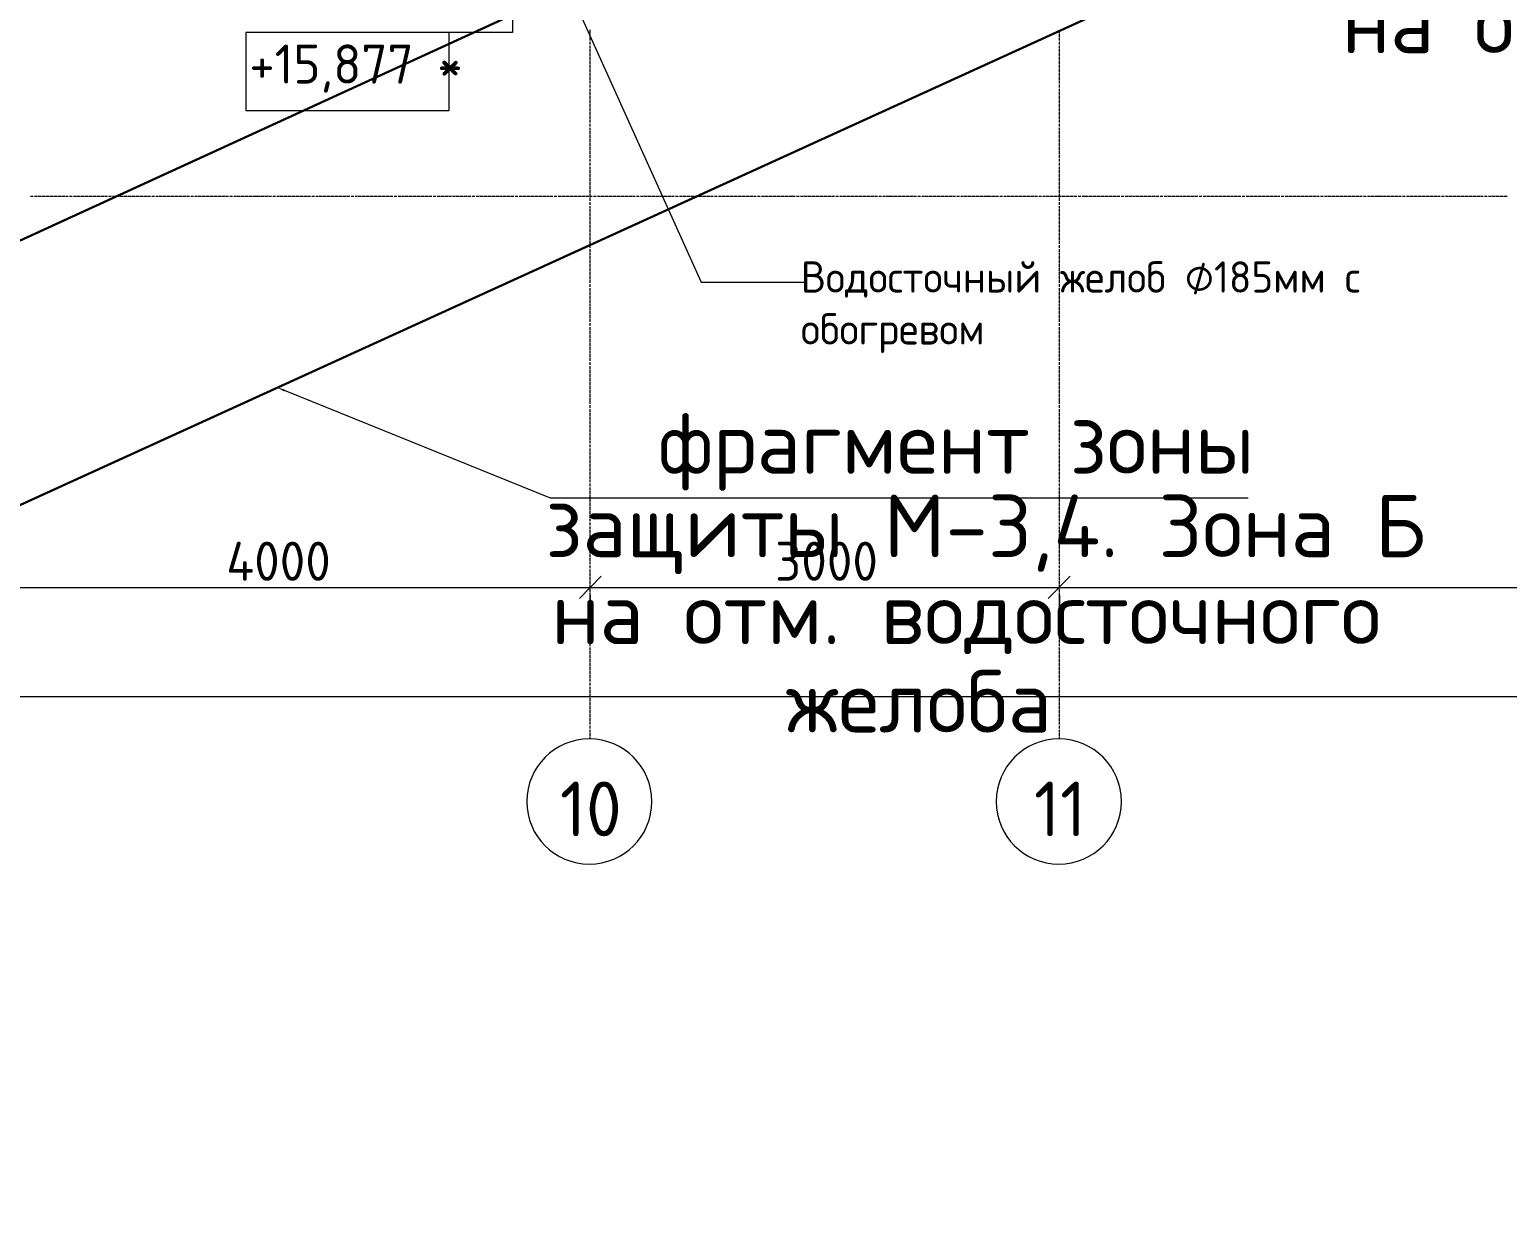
# Model space of a CAD drawing. Header units: millimetres. Extents: x -42533 to 645315, y 3457 to 82611.
# Drawn here: x 585950 to 595404, y 3457 to 10985 of the extents above; entities that cross this region are included whole.
import ezdxf

# ---------------------------------------------------------------- set-up
doc = ezdxf.new("R2010")
doc.units = ezdxf.units.MM
for name, color, linetype, true_color in [('PDF _!ЭОМ.Молниезащита', 7, 'Continuous', 0x954a95), ('PDF _Аннотация', 7, 'Continuous', 0xbababa), ('PDF _Оси', 7, 'Continuous', 0xbababa), ('PDF _Отметки', 7, 'Continuous', 0xbababa), ('PDF _Размеры', 7, 'Continuous', 0xbababa)]:
    doc.layers.add(name, color=color, linetype=linetype, true_color=true_color)
doc.layers.add('PDF _0', color=7, linetype='Continuous')
doc.layers.add('PDF _Текст', color=7, linetype='Continuous')
doc.styles.add('PDF GOST Common', font='GOST_Common.ttf')
doc.styles.add('PDF ISOCPEUR', font='isocpeur.ttf')

msp = doc.modelspace()

# ---------------------------------------------------------------- linework, layer by layer
at = {"layer": 'PDF _!ЭОМ.Молниезащита', "color": 1, "lineweight": 30}
msp.add_lwpolyline([(595363.3, 13981.6), (575663.1, 4947.2)], dxfattribs=at)
at = {"layer": 'PDF _!ЭОМ.Молниезащита', "color": 3, "lineweight": 30}
msp.add_lwpolyline([(595363.3, 12266.2), (576050.2, 3456.7)], dxfattribs=at)
at = {"layer": 'PDF _!ЭОМ.Молниезащита', "lineweight": 5}
msp.add_lwpolyline([(587578.8, 8678.9), (589281.4, 7988.5), (593745.4, 7988.5)], dxfattribs=at)
at = {"layer": 'PDF _!ЭОМ.Молниезащита', "lineweight": 30}
msp.add_arc((599431.9, -25184.2), 43378.4, 98.91182, 124.50339, dxfattribs=at)
at = {"layer": 'PDF _!ЭОМ.Молниезащита', "transparency": 33554559}
msp.add_solid([(587578.8, 8670.4), (587532.2, 8695.8), (587583, 8683.1)], dxfattribs=at)
at = {"layer": 'PDF _0', "color": 8, "lineweight": 20}
for points in [[(589467.7, 7344.8), (589607.5, 7488.8)], [(592466.4, 7344.8), (592606.1, 7488.8)]]:
    msp.add_lwpolyline(points, close=True, dxfattribs=at)
at = {"layer": 'PDF _Аннотация', "color": 8, "lineweight": 9}
msp.add_lwpolyline([(589433.9, 11169.3), (590247, 9369.3), (590903.5, 9369.3)], dxfattribs=at)
at = {"layer": 'PDF _Аннотация', "color": 8, "lineweight": 20}
msp.add_lwpolyline([(587333.1, 10966), (587333.1, 10466.2), (588633.4, 10466.2), (588633.4, 10966)], close=True, dxfattribs=at)
at = {"layer": 'PDF _Оси', "color": 8, "lineweight": 9}
for points in [[(589535.5, 10961.7), (589535.5, 10982.9)], [(592538.4, 10961.7), (592538.4, 10982.9)], [(589535.5, 10936.3), (589535.5, 10957.5)], [(589535.5, 10915.2), (589535.5, 10932.1)], [(589535.5, 10910.9), (589535.5, 10910.9)], [(589535.5, 10889.7), (589535.5, 10906.7)], [(589535.5, 10885.5), (589535.5, 10885.5)], [(589535.5, 10864.3), (589535.5, 10881.3)], [(592538.4, 10936.3), (592538.4, 10957.5)], [(592538.4, 10915.2), (592538.4, 10932.1)], [(592538.4, 10910.9), (592538.4, 10910.9)], [(592538.4, 10889.7), (592538.4, 10906.7)], [(592538.4, 10885.5), (592538.4, 10885.5)], [(592538.4, 10864.3), (592538.4, 10881.3)], [(589535.5, 10838.9), (589535.5, 10860.1)], [(589535.5, 10813.5), (589535.5, 10834.7)], [(589535.5, 10788.1), (589535.5, 10809.3)], [(589535.5, 10762.7), (589535.5, 10783.9)], [(592538.4, 10838.9), (592538.4, 10860.1)], [(592538.4, 10813.5), (592538.4, 10834.7)], [(592538.4, 10788.1), (592538.4, 10809.3)], [(592538.4, 10762.7), (592538.4, 10783.9)], [(589535.5, 10737.3), (589535.5, 10758.5)], [(589535.5, 10711.9), (589535.5, 10733)], [(589535.5, 10686.5), (589535.5, 10707.6)], [(592538.4, 10737.3), (592538.4, 10758.5)], [(592538.4, 10711.9), (592538.4, 10733)], [(592538.4, 10686.5), (592538.4, 10707.6)], [(589535.5, 10661), (589535.5, 10682.2)], [(589535.5, 10639.9), (589535.5, 10656.8)], [(589535.5, 10635.6), (589535.5, 10635.6)], [(589535.5, 10614.5), (589535.5, 10631.4)], [(589535.5, 10610.2), (589535.5, 10610.2)], [(589535.5, 10589), (589535.5, 10606)], [(592538.4, 10661), (592538.4, 10682.2)], [(592538.4, 10639.9), (592538.4, 10656.8)], [(592538.4, 10635.6), (592538.4, 10635.6)], [(592538.4, 10614.5), (592538.4, 10631.4)], [(592538.4, 10610.2), (592538.4, 10610.2)], [(592538.4, 10589), (592538.4, 10606)], [(589535.5, 10563.6), (589535.5, 10584.8)], [(589535.5, 10538.2), (589535.5, 10559.4)], [(589535.5, 10512.8), (589535.5, 10534)], [(589535.5, 10487.4), (589535.5, 10508.6)], [(592538.4, 10563.6), (592538.4, 10584.8)], [(592538.4, 10538.2), (592538.4, 10559.4)], [(592538.4, 10512.8), (592538.4, 10534)], [(592538.4, 10487.4), (592538.4, 10508.6)], [(589535.5, 10462), (589535.5, 10483.2)], [(589535.5, 10436.6), (589535.5, 10457.7)], [(589535.5, 10411.2), (589535.5, 10432.3)], [(589535.5, 10390), (589535.5, 10406.9)], [(592538.4, 10462), (592538.4, 10483.2)], [(592538.4, 10436.6), (592538.4, 10457.7)], [(592538.4, 10411.2), (592538.4, 10432.3)], [(592538.4, 10390), (592538.4, 10406.9)], [(589535.5, 10385.7), (589535.5, 10385.7)], [(589535.5, 10364.6), (589535.5, 10381.5)], [(589535.5, 10360.3), (589535.5, 10360.3)], [(589535.5, 10339.2), (589535.5, 10356.1)], [(589535.5, 10313.7), (589535.5, 10334.9)], [(589535.5, 10288.3), (589535.5, 10309.5)], [(592538.4, 10385.7), (592538.4, 10385.7)], [(592538.4, 10364.6), (592538.4, 10381.5)], [(592538.4, 10360.3), (592538.4, 10360.3)], [(592538.4, 10339.2), (592538.4, 10356.1)], [(592538.4, 10313.7), (592538.4, 10334.9)], [(592538.4, 10288.3), (592538.4, 10309.5)], [(589535.5, 10262.9), (589535.5, 10284.1)], [(589535.5, 10237.5), (589535.5, 10258.7)], [(589535.5, 10212.1), (589535.5, 10233.3)], [(592538.4, 10262.9), (592538.4, 10284.1)], [(592538.4, 10237.5), (592538.4, 10258.7)], [(592538.4, 10212.1), (592538.4, 10233.3)], [(589535.5, 10186.7), (589535.5, 10207.9)], [(589535.5, 10161.3), (589535.5, 10182.4)], [(589535.5, 10140.1), (589535.5, 10157)], [(589535.5, 10135.9), (589535.5, 10135.9)], [(589535.5, 10114.7), (589535.5, 10131.6)], [(592538.4, 10186.7), (592538.4, 10207.9)], [(592538.4, 10161.3), (592538.4, 10182.4)], [(592538.4, 10140.1), (592538.4, 10157)], [(592538.4, 10135.9), (592538.4, 10135.9)], [(592538.4, 10114.7), (592538.4, 10131.6)], [(589535.5, 10110.4), (589535.5, 10110.4)], [(589535.5, 10089.3), (589535.5, 10106.2)], [(589535.5, 10063.9), (589535.5, 10085)], [(589535.5, 10038.4), (589535.5, 10059.6)], [(589535.5, 10013), (589535.5, 10034.2)], [(592538.4, 10110.4), (592538.4, 10110.4)], [(592538.4, 10089.3), (592538.4, 10106.2)], [(592538.4, 10063.9), (592538.4, 10085)], [(592538.4, 10038.4), (592538.4, 10059.6)], [(592538.4, 10013), (592538.4, 10034.2)], [(589535.5, 9987.6), (589535.5, 10008.8)], [(589535.5, 9962.2), (589535.5, 9983.4)], [(589535.5, 9936.8), (589535.5, 9958)], [(589535.5, 9911.4), (589535.5, 9932.6)], [(592538.4, 9987.6), (592538.4, 10008.8)], [(592538.4, 9962.2), (592538.4, 9983.4)], [(592538.4, 9936.8), (592538.4, 9958)], [(592538.4, 9911.4), (592538.4, 9932.6)], [(585952.4, 9919.9), (585952.4, 9919.9)], [(585956.6, 9919.9), (585973.6, 9919.9)], [(585977.8, 9919.9), (585977.8, 9919.9)], [(585982, 9919.9), (585999, 9919.9)], [(586003.2, 9919.9), (586024.4, 9919.9)], [(586028.6, 9919.9), (586049.8, 9919.9)], [(586054, 9919.9), (586075.2, 9919.9)], [(586079.5, 9919.9), (586100.6, 9919.9)], [(586104.9, 9919.9), (586126, 9919.9)], [(586130.3, 9919.9), (586151.5, 9919.9)], [(586155.7, 9919.9), (586176.9, 9919.9)], [(586181.1, 9919.9), (586198, 9919.9)], [(586202.3, 9919.9), (586202.3, 9919.9)], [(586206.5, 9919.9), (586223.5, 9919.9)], [(586227.7, 9919.9), (586227.7, 9919.9)], [(586231.9, 9919.9), (586248.9, 9919.9)], [(586253.1, 9919.9), (586274.3, 9919.9)], [(586278.5, 9919.9), (586299.7, 9919.9)], [(586303.9, 9919.9), (586325.1, 9919.9)], [(586329.3, 9919.9), (586350.5, 9919.9)], [(586354.8, 9919.9), (586375.9, 9919.9)], [(586380.2, 9919.9), (586401.3, 9919.9)], [(586405.6, 9919.9), (586426.8, 9919.9)], [(586431, 9919.9), (586447.9, 9919.9)], [(586452.2, 9919.9), (586452.2, 9919.9)], [(586456.4, 9919.9), (586473.3, 9919.9)], [(586477.6, 9919.9), (586477.6, 9919.9)], [(586481.8, 9919.9), (586498.8, 9919.9)], [(586503, 9919.9), (586524.2, 9919.9)], [(586528.4, 9919.9), (586549.6, 9919.9)], [(586553.8, 9919.9), (586575, 9919.9)], [(586579.2, 9919.9), (586600.4, 9919.9)], [(586604.6, 9919.9), (586625.8, 9919.9)], [(586630.1, 9919.9), (586651.2, 9919.9)], [(586655.5, 9919.9), (586676.6, 9919.9)], [(586680.9, 9919.9), (586702.1, 9919.9)], [(586706.3, 9919.9), (586723.2, 9919.9)], [(586727.5, 9919.9), (586727.5, 9919.9)], [(586731.7, 9919.9), (586748.6, 9919.9)], [(586752.9, 9919.9), (586752.9, 9919.9)], [(586757.1, 9919.9), (586774.1, 9919.9)], [(586778.3, 9919.9), (586799.5, 9919.9)], [(586803.7, 9919.9), (586824.9, 9919.9)], [(586829.1, 9919.9), (586850.3, 9919.9)], [(586854.5, 9919.9), (586875.7, 9919.9)], [(586879.9, 9919.9), (586901.1, 9919.9)], [(586905.4, 9919.9), (586926.5, 9919.9)], [(586930.8, 9919.9), (586951.9, 9919.9)], [(586956.2, 9919.9), (586973.1, 9919.9)], [(586977.4, 9919.9), (586977.4, 9919.9)], [(586981.6, 9919.9), (586998.5, 9919.9)], [(587002.8, 9919.9), (587002.8, 9919.9)], [(587007, 9919.9), (587023.9, 9919.9)], [(587028.2, 9919.9), (587049.4, 9919.9)], [(587053.6, 9919.9), (587074.8, 9919.9)], [(587079, 9919.9), (587100.2, 9919.9)], [(587104.4, 9919.9), (587125.6, 9919.9)], [(587129.8, 9919.9), (587151, 9919.9)], [(587155.2, 9919.9), (587176.4, 9919.9)], [(587180.7, 9919.9), (587201.8, 9919.9)], [(587206.1, 9919.9), (587223, 9919.9)], [(587227.2, 9919.9), (587227.2, 9919.9)], [(587231.5, 9919.9), (587248.4, 9919.9)], [(587252.7, 9919.9), (587252.7, 9919.9)], [(587256.9, 9919.9), (587273.8, 9919.9)], [(587278.1, 9919.9), (587299.2, 9919.9)], [(587303.5, 9919.9), (587324.7, 9919.9)], [(587328.9, 9919.9), (587350.1, 9919.9)], [(587354.3, 9919.9), (587375.5, 9919.9)], [(587379.7, 9919.9), (587400.9, 9919.9)], [(587405.1, 9919.9), (587426.3, 9919.9)], [(587430.5, 9919.9), (587451.7, 9919.9)], [(587455.9, 9919.9), (587477.1, 9919.9)], [(587481.4, 9919.9), (587498.3, 9919.9)], [(587502.5, 9919.9), (587502.5, 9919.9)], [(587506.8, 9919.9), (587523.7, 9919.9)], [(587527.9, 9919.9), (587527.9, 9919.9)], [(587532.2, 9919.9), (587549.1, 9919.9)], [(587553.4, 9919.9), (587574.5, 9919.9)], [(587578.8, 9919.9), (587599.9, 9919.9)], [(587604.2, 9919.9), (587625.4, 9919.9)], [(587629.6, 9919.9), (587650.8, 9919.9)], [(587655, 9919.9), (587676.2, 9919.9)], [(587680.4, 9919.9), (587701.6, 9919.9)], [(587705.8, 9919.9), (587727, 9919.9)], [(587731.2, 9919.9), (587748.2, 9919.9)], [(587752.4, 9919.9), (587752.4, 9919.9)], [(587756.7, 9919.9), (587773.6, 9919.9)], [(587777.8, 9919.9), (587777.8, 9919.9)], [(587782.1, 9919.9), (587799, 9919.9)], [(587803.2, 9919.9), (587824.4, 9919.9)], [(587828.7, 9919.9), (587849.8, 9919.9)], [(587854.1, 9919.9), (587875.2, 9919.9)], [(587879.5, 9919.9), (587900.7, 9919.9)], [(587904.9, 9919.9), (587926.1, 9919.9)], [(587930.3, 9919.9), (587951.5, 9919.9)], [(587955.7, 9919.9), (587976.9, 9919.9)], [(587981.1, 9919.9), (587998.1, 9919.9)], [(588002.3, 9919.9), (588002.3, 9919.9)], [(588006.5, 9919.9), (588023.5, 9919.9)], [(588027.7, 9919.9), (588027.7, 9919.9)], [(588032, 9919.9), (588048.9, 9919.9)], [(588053.1, 9919.9), (588074.3, 9919.9)], [(588078.5, 9919.9), (588099.7, 9919.9)], [(588104, 9919.9), (588125.1, 9919.9)], [(588129.4, 9919.9), (588150.5, 9919.9)], [(588154.8, 9919.9), (588176, 9919.9)], [(588180.2, 9919.9), (588201.4, 9919.9)], [(588205.6, 9919.9), (588226.8, 9919.9)], [(588231, 9919.9), (588252.2, 9919.9)], [(588256.4, 9919.9), (588273.4, 9919.9)], [(588277.6, 9919.9), (588277.6, 9919.9)], [(588281.8, 9919.9), (588298.8, 9919.9)], [(588303, 9919.9), (588303, 9919.9)], [(588307.3, 9919.9), (588324.2, 9919.9)], [(588328.4, 9919.9), (588349.6, 9919.9)], [(588353.8, 9919.9), (588375, 9919.9)], [(588379.3, 9919.9), (588400.4, 9919.9)], [(588404.7, 9919.9), (588425.8, 9919.9)], [(588430.1, 9919.9), (588451.3, 9919.9)], [(588455.5, 9919.9), (588476.7, 9919.9)], [(588480.9, 9919.9), (588502.1, 9919.9)], [(588506.3, 9919.9), (588523.3, 9919.9)], [(588527.5, 9919.9), (588527.5, 9919.9)], [(588531.7, 9919.9), (588548.7, 9919.9)], [(588552.9, 9919.9), (588552.9, 9919.9)], [(588557.1, 9919.9), (588574.1, 9919.9)], [(588578.3, 9919.9), (588599.5, 9919.9)], [(588603.7, 9919.9), (588624.9, 9919.9)], [(588629.1, 9919.9), (588650.3, 9919.9)], [(588654.6, 9919.9), (588675.7, 9919.9)], [(588680, 9919.9), (588701.1, 9919.9)], [(588705.4, 9919.9), (588726.6, 9919.9)], [(588730.8, 9919.9), (588752, 9919.9)], [(588756.2, 9919.9), (588773.1, 9919.9)], [(588777.4, 9919.9), (588777.4, 9919.9)], [(588781.6, 9919.9), (588798.6, 9919.9)], [(588802.8, 9919.9), (588802.8, 9919.9)], [(588807, 9919.9), (588824, 9919.9)], [(588828.2, 9919.9), (588849.4, 9919.9)], [(588853.6, 9919.9), (588874.8, 9919.9)], [(588879, 9919.9), (588900.2, 9919.9)], [(588904.4, 9919.9), (588925.6, 9919.9)], [(588929.8, 9919.9), (588951, 9919.9)], [(588955.3, 9919.9), (588976.4, 9919.9)], [(588980.7, 9919.9), (589001.8, 9919.9)], [(589006.1, 9919.9), (589027.3, 9919.9)], [(589031.5, 9919.9), (589048.4, 9919.9)], [(589052.7, 9919.9), (589052.7, 9919.9)], [(589056.9, 9919.9), (589073.9, 9919.9)], [(589078.1, 9919.9), (589078.1, 9919.9)], [(589082.3, 9919.9), (589099.3, 9919.9)], [(589103.5, 9919.9), (589124.7, 9919.9)], [(589128.9, 9919.9), (589150.1, 9919.9)], [(589154.3, 9919.9), (589175.5, 9919.9)], [(589179.7, 9919.9), (589200.9, 9919.9)], [(589205.1, 9919.9), (589226.3, 9919.9)], [(589230.6, 9919.9), (589251.7, 9919.9)], [(589256, 9919.9), (589277.1, 9919.9)], [(589281.4, 9919.9), (589298.3, 9919.9)], [(589302.6, 9919.9), (589302.6, 9919.9)], [(589306.8, 9919.9), (589323.7, 9919.9)], [(589328, 9919.9), (589328, 9919.9)], [(589332.2, 9919.9), (589349.1, 9919.9)], [(589353.4, 9919.9), (589374.6, 9919.9)], [(589378.8, 9919.9), (589400, 9919.9)], [(589404.2, 9919.9), (589425.4, 9919.9)], [(589429.6, 9919.9), (589450.8, 9919.9)], [(589455, 9919.9), (589476.2, 9919.9)], [(589480.4, 9919.9), (589501.6, 9919.9)], [(589505.9, 9919.9), (589527, 9919.9)], [(589531.3, 9919.9), (589548.2, 9919.9)], [(589535.5, 9890.2), (589535.5, 9907.1)], [(589535.5, 9886), (589535.5, 9886)], [(589535.5, 9864.8), (589535.5, 9881.7)], [(589535.5, 9860.6), (589535.5, 9860.6)], [(589535.5, 9839.4), (589535.5, 9856.3)], [(589535.5, 9814), (589535.5, 9835.1)], [(589552.4, 9919.9), (589552.4, 9919.9)], [(589556.7, 9919.9), (589573.6, 9919.9)], [(589577.9, 9919.9), (589577.9, 9919.9)], [(589582.1, 9919.9), (589599, 9919.9)], [(589603.3, 9919.9), (589624.4, 9919.9)], [(589628.7, 9919.9), (589649.9, 9919.9)], [(589654.1, 9919.9), (589675.3, 9919.9)], [(589679.5, 9919.9), (589700.7, 9919.9)], [(589704.9, 9919.9), (589726.1, 9919.9)], [(589730.3, 9919.9), (589751.5, 9919.9)], [(589755.7, 9919.9), (589776.9, 9919.9)], [(589781.2, 9919.9), (589802.3, 9919.9)], [(589806.6, 9919.9), (589823.5, 9919.9)], [(589827.7, 9919.9), (589827.7, 9919.9)], [(589832, 9919.9), (589848.9, 9919.9)], [(589853.2, 9919.9), (589853.2, 9919.9)], [(589857.4, 9919.9), (589874.3, 9919.9)], [(589878.6, 9919.9), (589899.7, 9919.9)], [(589904, 9919.9), (589925.2, 9919.9)], [(589929.4, 9919.9), (589950.6, 9919.9)], [(589954.8, 9919.9), (589976, 9919.9)], [(589980.2, 9919.9), (590001.4, 9919.9)], [(590005.6, 9919.9), (590026.8, 9919.9)], [(590031, 9919.9), (590052.2, 9919.9)], [(590056.5, 9919.9), (590073.4, 9919.9)], [(590077.6, 9919.9), (590077.6, 9919.9)], [(590081.9, 9919.9), (590098.8, 9919.9)], [(590103, 9919.9), (590103, 9919.9)], [(590107.3, 9919.9), (590124.2, 9919.9)], [(590128.5, 9919.9), (590149.6, 9919.9)], [(590153.9, 9919.9), (590175, 9919.9)], [(590179.3, 9919.9), (590200.5, 9919.9)], [(590204.7, 9919.9), (590225.9, 9919.9)], [(590230.1, 9919.9), (590251.3, 9919.9)], [(590255.5, 9919.9), (590276.7, 9919.9)], [(590280.9, 9919.9), (590302.1, 9919.9)], [(590306.3, 9919.9), (590323.3, 9919.9)], [(590327.5, 9919.9), (590327.5, 9919.9)], [(590331.7, 9919.9), (590348.7, 9919.9)], [(590352.9, 9919.9), (590352.9, 9919.9)], [(590357.2, 9919.9), (590374.1, 9919.9)], [(590378.3, 9919.9), (590399.5, 9919.9)], [(590403.8, 9919.9), (590424.9, 9919.9)], [(590429.2, 9919.9), (590450.3, 9919.9)], [(590454.6, 9919.9), (590475.8, 9919.9)], [(590480, 9919.9), (590501.2, 9919.9)], [(590505.4, 9919.9), (590526.6, 9919.9)], [(590530.8, 9919.9), (590552, 9919.9)], [(590556.2, 9919.9), (590577.4, 9919.9)], [(590581.6, 9919.9), (590598.6, 9919.9)], [(590602.8, 9919.9), (590602.8, 9919.9)], [(590607, 9919.9), (590624, 9919.9)], [(590628.2, 9919.9), (590628.2, 9919.9)], [(590632.5, 9919.9), (590649.4, 9919.9)], [(590653.6, 9919.9), (590674.8, 9919.9)], [(590679, 9919.9), (590700.2, 9919.9)], [(590704.5, 9919.9), (590725.6, 9919.9)], [(590729.9, 9919.9), (590751, 9919.9)], [(590755.3, 9919.9), (590776.5, 9919.9)], [(590780.7, 9919.9), (590801.9, 9919.9)], [(590806.1, 9919.9), (590827.3, 9919.9)], [(590831.5, 9919.9), (590848.5, 9919.9)], [(590852.7, 9919.9), (590852.7, 9919.9)], [(590856.9, 9919.9), (590873.9, 9919.9)], [(590878.1, 9919.9), (590878.1, 9919.9)], [(590882.3, 9919.9), (590899.3, 9919.9)], [(590903.5, 9919.9), (590924.7, 9919.9)], [(590928.9, 9919.9), (590950.1, 9919.9)], [(590954.3, 9919.9), (590975.5, 9919.9)], [(590979.8, 9919.9), (591000.9, 9919.9)], [(591005.2, 9919.9), (591026.3, 9919.9)], [(591030.6, 9919.9), (591051.8, 9919.9)], [(591056, 9919.9), (591077.2, 9919.9)], [(591081.4, 9919.9), (591098.3, 9919.9)], [(591102.6, 9919.9), (591102.6, 9919.9)], [(591106.8, 9919.9), (591123.8, 9919.9)], [(591128, 9919.9), (591128, 9919.9)], [(591132.2, 9919.9), (591149.2, 9919.9)], [(591153.4, 9919.9), (591174.6, 9919.9)], [(591178.8, 9919.9), (591200, 9919.9)], [(591204.2, 9919.9), (591225.4, 9919.9)], [(591229.6, 9919.9), (591250.8, 9919.9)], [(591255.1, 9919.9), (591276.2, 9919.9)], [(591280.5, 9919.9), (591301.6, 9919.9)], [(591305.9, 9919.9), (591327.1, 9919.9)], [(591331.3, 9919.9), (591352.5, 9919.9)], [(591356.7, 9919.9), (591373.6, 9919.9)], [(591377.9, 9919.9), (591377.9, 9919.9)], [(591382.1, 9919.9), (591399.1, 9919.9)], [(591403.3, 9919.9), (591403.3, 9919.9)], [(591407.5, 9919.9), (591424.5, 9919.9)], [(591428.7, 9919.9), (591449.9, 9919.9)], [(591454.1, 9919.9), (591475.3, 9919.9)], [(591479.5, 9919.9), (591500.7, 9919.9)], [(591504.9, 9919.9), (591526.1, 9919.9)], [(591530.4, 9919.9), (591551.5, 9919.9)], [(591555.8, 9919.9), (591576.9, 9919.9)], [(591581.2, 9919.9), (591602.4, 9919.9)], [(591606.6, 9919.9), (591623.5, 9919.9)], [(591627.8, 9919.9), (591627.8, 9919.9)], [(591632, 9919.9), (591648.9, 9919.9)], [(591653.2, 9919.9), (591653.2, 9919.9)], [(591657.4, 9919.9), (591674.4, 9919.9)], [(591678.6, 9919.9), (591699.8, 9919.9)], [(591704, 9919.9), (591725.2, 9919.9)], [(591729.4, 9919.9), (591750.6, 9919.9)], [(591754.8, 9919.9), (591776, 9919.9)], [(591780.2, 9919.9), (591801.4, 9919.9)], [(591805.7, 9919.9), (591826.8, 9919.9)], [(591831.1, 9919.9), (591852.2, 9919.9)], [(591856.5, 9919.9), (591873.4, 9919.9)], [(591877.7, 9919.9), (591877.7, 9919.9)], [(591881.9, 9919.9), (591898.8, 9919.9)], [(591903.1, 9919.9), (591903.1, 9919.9)], [(591907.3, 9919.9), (591924.2, 9919.9)], [(591928.5, 9919.9), (591949.7, 9919.9)], [(591953.9, 9919.9), (591975.1, 9919.9)], [(591979.3, 9919.9), (592000.5, 9919.9)], [(592004.7, 9919.9), (592025.9, 9919.9)], [(592030.1, 9919.9), (592051.3, 9919.9)], [(592055.5, 9919.9), (592076.7, 9919.9)], [(592080.9, 9919.9), (592102.1, 9919.9)], [(592106.4, 9919.9), (592127.5, 9919.9)], [(592131.8, 9919.9), (592148.7, 9919.9)], [(592152.9, 9919.9), (592152.9, 9919.9)], [(592157.2, 9919.9), (592174.1, 9919.9)], [(592178.4, 9919.9), (592178.4, 9919.9)], [(592182.6, 9919.9), (592199.5, 9919.9)], [(592203.8, 9919.9), (592224.9, 9919.9)], [(592229.2, 9919.9), (592250.4, 9919.9)], [(592254.6, 9919.9), (592275.8, 9919.9)], [(592280, 9919.9), (592301.2, 9919.9)], [(592305.4, 9919.9), (592326.6, 9919.9)], [(592330.8, 9919.9), (592352, 9919.9)], [(592356.2, 9919.9), (592377.4, 9919.9)], [(592381.7, 9919.9), (592398.6, 9919.9)], [(592402.8, 9919.9), (592402.8, 9919.9)], [(592407.1, 9919.9), (592424, 9919.9)], [(592428.2, 9919.9), (592428.2, 9919.9)], [(592432.5, 9919.9), (592449.4, 9919.9)], [(592453.7, 9919.9), (592474.8, 9919.9)], [(592479.1, 9919.9), (592500.2, 9919.9)], [(592504.5, 9919.9), (592525.7, 9919.9)], [(592529.9, 9919.9), (592551.1, 9919.9)], [(592538.4, 9890.2), (592538.4, 9907.1)], [(592538.4, 9886), (592538.4, 9886)], [(592538.4, 9864.8), (592538.4, 9881.7)], [(592538.4, 9860.6), (592538.4, 9860.6)], [(592538.4, 9839.4), (592538.4, 9856.3)], [(592538.4, 9814), (592538.4, 9835.1)], [(592555.3, 9919.9), (592576.5, 9919.9)], [(592580.7, 9919.9), (592601.9, 9919.9)], [(592606.1, 9919.9), (592627.3, 9919.9)], [(592631.5, 9919.9), (592648.5, 9919.9)], [(592652.7, 9919.9), (592652.7, 9919.9)], [(592657, 9919.9), (592673.9, 9919.9)], [(592678.1, 9919.9), (592678.1, 9919.9)], [(592682.4, 9919.9), (592699.3, 9919.9)], [(592703.5, 9919.9), (592724.7, 9919.9)], [(592729, 9919.9), (592750.1, 9919.9)], [(592754.4, 9919.9), (592775.5, 9919.9)], [(592779.8, 9919.9), (592801, 9919.9)], [(592805.2, 9919.9), (592826.4, 9919.9)], [(592830.6, 9919.9), (592851.8, 9919.9)], [(592856, 9919.9), (592877.2, 9919.9)], [(592881.4, 9919.9), (592902.6, 9919.9)], [(592906.8, 9919.9), (592923.8, 9919.9)], [(592928, 9919.9), (592928, 9919.9)], [(592932.3, 9919.9), (592949.2, 9919.9)], [(592953.4, 9919.9), (592953.4, 9919.9)], [(592957.7, 9919.9), (592974.6, 9919.9)], [(592978.8, 9919.9), (593000, 9919.9)], [(593004.3, 9919.9), (593025.4, 9919.9)], [(593029.7, 9919.9), (593050.8, 9919.9)], [(593055.1, 9919.9), (593076.3, 9919.9)], [(593080.5, 9919.9), (593101.7, 9919.9)], [(593105.9, 9919.9), (593127.1, 9919.9)], [(593131.3, 9919.9), (593152.5, 9919.9)], [(593156.7, 9919.9), (593173.7, 9919.9)], [(593177.9, 9919.9), (593177.9, 9919.9)], [(593182.1, 9919.9), (593199.1, 9919.9)], [(593203.3, 9919.9), (593203.3, 9919.9)], [(593207.6, 9919.9), (593224.5, 9919.9)], [(593228.7, 9919.9), (593249.9, 9919.9)], [(593254.1, 9919.9), (593275.3, 9919.9)], [(593279.6, 9919.9), (593300.7, 9919.9)], [(593305, 9919.9), (593326.1, 9919.9)], [(593330.4, 9919.9), (593351.6, 9919.9)], [(593355.8, 9919.9), (593377, 9919.9)], [(593381.2, 9919.9), (593402.4, 9919.9)], [(593406.6, 9919.9), (593423.6, 9919.9)], [(593427.8, 9919.9), (593427.8, 9919.9)], [(593432, 9919.9), (593449, 9919.9)], [(593453.2, 9919.9), (593453.2, 9919.9)], [(593457.4, 9919.9), (593474.4, 9919.9)], [(593478.6, 9919.9), (593499.8, 9919.9)], [(593504, 9919.9), (593525.2, 9919.9)], [(593529.4, 9919.9), (593550.6, 9919.9)], [(593554.8, 9919.9), (593576, 9919.9)], [(593580.3, 9919.9), (593601.4, 9919.9)], [(593605.7, 9919.9), (593626.8, 9919.9)], [(593631.1, 9919.9), (593652.3, 9919.9)], [(593656.5, 9919.9), (593677.7, 9919.9)], [(593681.9, 9919.9), (593698.9, 9919.9)], [(593703.1, 9919.9), (593703.1, 9919.9)], [(593707.3, 9919.9), (593724.3, 9919.9)], [(593728.5, 9919.9), (593728.5, 9919.9)], [(593732.7, 9919.9), (593749.7, 9919.9)], [(593753.9, 9919.9), (593775.1, 9919.9)], [(593779.3, 9919.9), (593800.5, 9919.9)], [(593804.7, 9919.9), (593825.9, 9919.9)], [(593830.1, 9919.9), (593851.3, 9919.9)], [(593855.6, 9919.9), (593876.7, 9919.9)], [(593881, 9919.9), (593902.1, 9919.9)], [(593906.4, 9919.9), (593927.6, 9919.9)], [(593931.8, 9919.9), (593948.7, 9919.9)], [(593953, 9919.9), (593953, 9919.9)], [(593957.2, 9919.9), (593974.1, 9919.9)], [(593978.4, 9919.9), (593978.4, 9919.9)], [(593982.6, 9919.9), (593999.6, 9919.9)], [(594003.8, 9919.9), (594025, 9919.9)], [(594029.2, 9919.9), (594050.4, 9919.9)], [(594054.6, 9919.9), (594075.8, 9919.9)], [(594080, 9919.9), (594101.2, 9919.9)], [(594105.4, 9919.9), (594126.6, 9919.9)], [(594130.9, 9919.9), (594152, 9919.9)], [(594156.3, 9919.9), (594177.4, 9919.9)], [(594181.7, 9919.9), (594198.6, 9919.9)], [(594202.9, 9919.9), (594202.9, 9919.9)], [(594207.1, 9919.9), (594224, 9919.9)], [(594228.3, 9919.9), (594228.3, 9919.9)], [(594232.5, 9919.9), (594249.4, 9919.9)], [(594253.7, 9919.9), (594274.9, 9919.9)], [(594279.1, 9919.9), (594300.3, 9919.9)], [(594304.5, 9919.9), (594325.7, 9919.9)], [(594329.9, 9919.9), (594351.1, 9919.9)], [(594355.3, 9919.9), (594376.5, 9919.9)], [(594380.7, 9919.9), (594401.9, 9919.9)], [(594406.2, 9919.9), (594427.3, 9919.9)], [(594431.6, 9919.9), (594452.7, 9919.9)], [(594457, 9919.9), (594473.9, 9919.9)], [(594478.2, 9919.9), (594478.2, 9919.9)], [(594482.4, 9919.9), (594499.3, 9919.9)], [(594503.6, 9919.9), (594503.6, 9919.9)], [(594507.8, 9919.9), (594524.7, 9919.9)], [(594529, 9919.9), (594550.2, 9919.9)], [(594554.4, 9919.9), (594575.6, 9919.9)], [(594579.8, 9919.9), (594601, 9919.9)], [(594605.2, 9919.9), (594626.4, 9919.9)], [(594630.6, 9919.9), (594651.8, 9919.9)], [(594656, 9919.9), (594677.2, 9919.9)], [(594681.5, 9919.9), (594702.6, 9919.9)], [(594706.9, 9919.9), (594723.8, 9919.9)], [(594728, 9919.9), (594728, 9919.9)], [(594732.3, 9919.9), (594749.2, 9919.9)], [(594753.5, 9919.9), (594753.5, 9919.9)], [(594757.7, 9919.9), (594774.6, 9919.9)], [(594778.9, 9919.9), (594800, 9919.9)], [(594804.3, 9919.9), (594825.5, 9919.9)], [(594829.7, 9919.9), (594850.9, 9919.9)], [(594855.1, 9919.9), (594876.3, 9919.9)], [(594880.5, 9919.9), (594901.7, 9919.9)], [(594905.9, 9919.9), (594927.1, 9919.9)], [(594931.3, 9919.9), (594952.5, 9919.9)], [(594956.7, 9919.9), (594973.7, 9919.9)], [(594977.9, 9919.9), (594977.9, 9919.9)], [(594982.2, 9919.9), (594999.1, 9919.9)], [(595003.3, 9919.9), (595003.3, 9919.9)], [(595007.6, 9919.9), (595024.5, 9919.9)], [(595028.7, 9919.9), (595049.9, 9919.9)], [(595054.2, 9919.9), (595075.3, 9919.9)], [(595079.6, 9919.9), (595100.8, 9919.9)], [(595105, 9919.9), (595126.2, 9919.9)], [(595130.4, 9919.9), (595151.6, 9919.9)], [(595155.8, 9919.9), (595177, 9919.9)], [(595181.2, 9919.9), (595202.4, 9919.9)], [(595206.6, 9919.9), (595227.8, 9919.9)], [(595232, 9919.9), (595249, 9919.9)], [(595253.2, 9919.9), (595253.2, 9919.9)], [(595257.5, 9919.9), (595274.4, 9919.9)], [(595278.6, 9919.9), (595278.6, 9919.9)], [(595282.9, 9919.9), (595299.8, 9919.9)], [(595304, 9919.9), (595325.2, 9919.9)], [(595329.5, 9919.9), (595350.6, 9919.9)], [(595354.9, 9919.9), (595376, 9919.9)], [(595380.3, 9919.9), (595401.5, 9919.9)], [(589535.5, 9788.6), (589535.5, 9809.7)], [(589535.5, 9763.1), (589535.5, 9784.3)], [(589535.5, 9737.7), (589535.5, 9758.9)], [(592538.4, 9788.6), (592538.4, 9809.7)], [(592538.4, 9763.1), (592538.4, 9784.3)], [(592538.4, 9737.7), (592538.4, 9758.9)], [(589535.5, 9712.3), (589535.5, 9733.5)], [(589535.5, 9686.9), (589535.5, 9708.1)], [(589535.5, 9661.5), (589535.5, 9682.7)], [(589535.5, 9636.1), (589535.5, 9657.3)], [(592538.4, 9712.3), (592538.4, 9733.5)], [(592538.4, 9686.9), (592538.4, 9708.1)], [(592538.4, 9661.5), (592538.4, 9682.7)], [(592538.4, 9636.1), (592538.4, 9657.3)], [(589535.5, 9614.9), (589535.5, 9631.8)], [(589535.5, 9610.7), (589535.5, 9610.7)], [(589535.5, 9589.5), (589535.5, 9606.4)], [(589535.5, 9585.3), (589535.5, 9585.3)], [(589535.5, 9564.1), (589535.5, 9581)], [(589535.5, 9538.7), (589535.5, 9559.8)], [(592538.4, 9614.9), (592538.4, 9631.8)], [(592538.4, 9610.7), (592538.4, 9610.7)], [(592538.4, 9589.5), (592538.4, 9606.4)], [(592538.4, 9585.3), (592538.4, 9585.3)], [(592538.4, 9564.1), (592538.4, 9581)], [(592538.4, 9538.7), (592538.4, 9559.8)], [(589535.5, 9513.3), (589535.5, 9534.4)], [(589535.5, 9487.8), (589535.5, 9509)], [(589535.5, 9462.4), (589535.5, 9483.6)], [(589535.5, 9437), (589535.5, 9458.2)], [(592538.4, 9513.3), (592538.4, 9534.4)], [(592538.4, 9487.8), (592538.4, 9509)], [(592538.4, 9462.4), (592538.4, 9483.6)], [(592538.4, 9437), (592538.4, 9458.2)], [(589535.5, 9411.6), (589535.5, 9432.8)], [(589535.5, 9386.2), (589535.5, 9407.4)], [(589535.5, 9365), (589535.5, 9382)], [(589535.5, 9360.8), (589535.5, 9360.8)], [(592538.4, 9411.6), (592538.4, 9432.8)], [(592538.4, 9386.2), (592538.4, 9407.4)], [(592538.4, 9365), (592538.4, 9382)], [(592538.4, 9360.8), (592538.4, 9360.8)], [(589535.5, 9339.6), (589535.5, 9356.6)], [(589535.5, 9335.4), (589535.5, 9335.4)], [(589535.5, 9314.2), (589535.5, 9331.1)], [(589535.5, 9288.8), (589535.5, 9310)], [(589535.5, 9263.4), (589535.5, 9284.6)], [(592538.4, 9339.6), (592538.4, 9356.6)], [(592538.4, 9335.4), (592538.4, 9335.4)], [(592538.4, 9314.2), (592538.4, 9331.1)], [(592538.4, 9288.8), (592538.4, 9310)], [(592538.4, 9263.4), (592538.4, 9284.6)], [(589535.5, 9238), (589535.5, 9259.1)], [(589535.5, 9212.6), (589535.5, 9233.7)], [(589535.5, 9187.1), (589535.5, 9208.3)], [(589535.5, 9161.7), (589535.5, 9182.9)], [(592538.4, 9238), (592538.4, 9259.1)], [(592538.4, 9212.6), (592538.4, 9233.7)], [(592538.4, 9187.1), (592538.4, 9208.3)], [(592538.4, 9161.7), (592538.4, 9182.9)], [(589535.5, 9136.3), (589535.5, 9157.5)], [(589535.5, 9115.1), (589535.5, 9132.1)], [(589535.5, 9110.9), (589535.5, 9110.9)], [(589535.5, 9089.7), (589535.5, 9106.7)], [(589535.5, 9085.5), (589535.5, 9085.5)], [(589535.5, 9064.3), (589535.5, 9081.3)], [(592538.4, 9136.3), (592538.4, 9157.5)], [(592538.4, 9115.1), (592538.4, 9132.1)], [(592538.4, 9110.9), (592538.4, 9110.9)], [(592538.4, 9089.7), (592538.4, 9106.7)], [(592538.4, 9085.5), (592538.4, 9085.5)], [(592538.4, 9064.3), (592538.4, 9081.3)], [(589535.5, 9038.9), (589535.5, 9060.1)], [(589535.5, 9013.5), (589535.5, 9034.7)], [(589535.5, 8988.1), (589535.5, 9009.3)], [(589535.5, 8962.7), (589535.5, 8983.8)], [(592538.4, 9038.9), (592538.4, 9060.1)], [(592538.4, 9013.5), (592538.4, 9034.7)], [(592538.4, 8988.1), (592538.4, 9009.3)], [(592538.4, 8962.7), (592538.4, 8983.8)], [(589535.5, 8937.3), (589535.5, 8958.4)], [(589535.5, 8911.8), (589535.5, 8933)], [(589535.5, 8886.4), (589535.5, 8907.6)], [(592538.4, 8937.3), (592538.4, 8958.4)], [(592538.4, 8911.8), (592538.4, 8933)], [(592538.4, 8886.4), (592538.4, 8907.6)], [(589535.5, 8865.3), (589535.5, 8882.2)], [(589535.5, 8861), (589535.5, 8861)], [(589535.5, 8839.8), (589535.5, 8856.8)], [(589535.5, 8835.6), (589535.5, 8835.6)], [(589535.5, 8814.4), (589535.5, 8831.4)], [(589535.5, 8789), (589535.5, 8810.2)], [(592538.4, 8865.3), (592538.4, 8882.2)], [(592538.4, 8861), (592538.4, 8861)], [(592538.4, 8839.8), (592538.4, 8856.8)], [(592538.4, 8835.6), (592538.4, 8835.6)], [(592538.4, 8814.4), (592538.4, 8831.4)], [(592538.4, 8789), (592538.4, 8810.2)], [(589535.5, 8763.6), (589535.5, 8784.8)], [(589535.5, 8738.2), (589535.5, 8759.4)], [(589535.5, 8712.8), (589535.5, 8734)], [(589535.5, 8687.4), (589535.5, 8708.5)], [(592538.4, 8763.6), (592538.4, 8784.8)], [(592538.4, 8738.2), (592538.4, 8759.4)], [(592538.4, 8712.8), (592538.4, 8734)], [(592538.4, 8687.4), (592538.4, 8708.5)], [(589535.5, 8662), (589535.5, 8683.1)], [(589535.5, 8636.5), (589535.5, 8657.7)], [(589535.5, 8611.1), (589535.5, 8632.3)], [(589535.5, 8590), (589535.5, 8606.9)], [(592538.4, 8662), (592538.4, 8683.1)], [(592538.4, 8636.5), (592538.4, 8657.7)], [(592538.4, 8611.1), (592538.4, 8632.3)], [(592538.4, 8590), (592538.4, 8606.9)], [(589535.5, 8585.7), (589535.5, 8585.7)], [(589535.5, 8564.5), (589535.5, 8581.5)], [(589535.5, 8560.3), (589535.5, 8560.3)], [(589535.5, 8539.1), (589535.5, 8556.1)], [(589535.5, 8513.7), (589535.5, 8534.9)], [(589535.5, 8488.3), (589535.5, 8509.5)], [(592538.4, 8585.7), (592538.4, 8585.7)], [(592538.4, 8564.5), (592538.4, 8581.5)], [(592538.4, 8560.3), (592538.4, 8560.3)], [(592538.4, 8539.1), (592538.4, 8556.1)], [(592538.4, 8513.7), (592538.4, 8534.9)], [(592538.4, 8488.3), (592538.4, 8509.5)], [(589535.5, 8462.9), (589535.5, 8484.1)], [(589535.5, 8437.5), (589535.5, 8458.7)], [(589535.5, 8412.1), (589535.5, 8433.2)], [(592538.4, 8462.9), (592538.4, 8484.1)], [(592538.4, 8437.5), (592538.4, 8458.7)], [(592538.4, 8412.1), (592538.4, 8433.2)], [(589535.5, 8386.7), (589535.5, 8407.8)], [(589535.5, 8361.2), (589535.5, 8382.4)], [(589535.5, 8340.1), (589535.5, 8357)], [(589535.5, 8335.8), (589535.5, 8335.8)], [(589535.5, 8314.7), (589535.5, 8331.6)], [(592538.4, 8386.7), (592538.4, 8407.8)], [(592538.4, 8361.2), (592538.4, 8382.4)], [(592538.4, 8340.1), (592538.4, 8357)], [(592538.4, 8335.8), (592538.4, 8335.8)], [(592538.4, 8314.7), (592538.4, 8331.6)], [(589535.5, 8310.4), (589535.5, 8310.4)], [(589535.5, 8289.2), (589535.5, 8306.2)], [(589535.5, 8263.8), (589535.5, 8285)], [(589535.5, 8238.4), (589535.5, 8259.6)], [(589535.5, 8213), (589535.5, 8234.2)], [(592538.4, 8310.4), (592538.4, 8310.4)], [(592538.4, 8289.2), (592538.4, 8306.2)], [(592538.4, 8263.8), (592538.4, 8285)], [(592538.4, 8238.4), (592538.4, 8259.6)], [(592538.4, 8213), (592538.4, 8234.2)], [(589535.5, 8187.6), (589535.5, 8208.8)], [(589535.5, 8162.2), (589535.5, 8183.4)], [(589535.5, 8136.8), (589535.5, 8157.9)], [(589535.5, 8111.4), (589535.5, 8132.5)], [(592538.4, 8187.6), (592538.4, 8208.8)], [(592538.4, 8162.2), (592538.4, 8183.4)], [(592538.4, 8136.8), (592538.4, 8157.9)], [(592538.4, 8111.4), (592538.4, 8132.5)], [(589535.5, 8090.2), (589535.5, 8107.1)], [(589535.5, 8085.9), (589535.5, 8085.9)], [(589535.5, 8064.8), (589535.5, 8081.7)], [(589535.5, 8060.5), (589535.5, 8060.5)], [(589535.5, 8039.4), (589535.5, 8056.3)], [(592538.4, 8090.2), (592538.4, 8107.1)], [(592538.4, 8085.9), (592538.4, 8085.9)], [(592538.4, 8064.8), (592538.4, 8081.7)], [(592538.4, 8060.5), (592538.4, 8060.5)], [(592538.4, 8039.4), (592538.4, 8056.3)], [(589535.5, 8013.9), (589535.5, 8035.1)], [(589535.5, 7988.5), (589535.5, 8009.7)], [(589535.5, 7963.1), (589535.5, 7984.3)], [(589535.5, 7937.7), (589535.5, 7958.9)], [(592538.4, 8013.9), (592538.4, 8035.1)], [(592538.4, 7988.5), (592538.4, 8009.7)], [(592538.4, 7963.1), (592538.4, 7984.3)], [(592538.4, 7937.7), (592538.4, 7958.9)], [(589535.5, 7912.3), (589535.5, 7933.5)], [(589535.5, 7886.9), (589535.5, 7908.1)], [(589535.5, 7861.5), (589535.5, 7882.7)], [(589535.5, 7840.3), (589535.5, 7857.2)], [(592538.4, 7912.3), (592538.4, 7933.5)], [(592538.4, 7886.9), (592538.4, 7908.1)], [(592538.4, 7861.5), (592538.4, 7882.7)], [(592538.4, 7840.3), (592538.4, 7857.2)], [(589535.5, 7836.1), (589535.5, 7836.1)], [(589535.5, 7814.9), (589535.5, 7831.8)], [(589535.5, 7810.6), (589535.5, 7810.6)], [(589535.5, 7789.5), (589535.5, 7806.4)], [(589535.5, 7764.1), (589535.5, 7785.2)], [(589535.5, 7738.6), (589535.5, 7759.8)], [(592538.4, 7836.1), (592538.4, 7836.1)], [(592538.4, 7814.9), (592538.4, 7831.8)], [(592538.4, 7810.6), (592538.4, 7810.6)], [(592538.4, 7789.5), (592538.4, 7806.4)], [(592538.4, 7764.1), (592538.4, 7785.2)], [(592538.4, 7738.6), (592538.4, 7759.8)], [(589535.5, 7713.2), (589535.5, 7734.4)], [(589535.5, 7687.8), (589535.5, 7709)], [(589535.5, 7662.4), (589535.5, 7683.6)], [(589535.5, 7637), (589535.5, 7658.2)], [(592538.4, 7713.2), (592538.4, 7734.4)], [(592538.4, 7687.8), (592538.4, 7709)], [(592538.4, 7662.4), (592538.4, 7683.6)], [(592538.4, 7637), (592538.4, 7658.2)], [(589535.5, 7611.6), (589535.5, 7632.8)], [(589535.5, 7586.2), (589535.5, 7607.4)], [(589535.5, 7565), (589535.5, 7581.9)], [(592538.4, 7611.6), (592538.4, 7632.8)], [(592538.4, 7586.2), (592538.4, 7607.4)], [(592538.4, 7565), (592538.4, 7581.9)], [(589535.5, 7560.8), (589535.5, 7560.8)], [(589535.5, 7539.6), (589535.5, 7556.5)], [(589535.5, 7535.4), (589535.5, 7535.4)], [(589535.5, 7514.2), (589535.5, 7531.1)], [(589535.5, 7488.8), (589535.5, 7509.9)], [(589535.5, 7463.4), (589535.5, 7484.5)], [(592538.4, 7560.8), (592538.4, 7560.8)], [(592538.4, 7539.6), (592538.4, 7556.5)], [(592538.4, 7535.4), (592538.4, 7535.4)], [(592538.4, 7514.2), (592538.4, 7531.1)], [(592538.4, 7488.8), (592538.4, 7509.9)], [(592538.4, 7463.4), (592538.4, 7484.5)], [(589535.5, 7437.9), (589535.5, 7459.1)], [(589535.5, 7412.5), (589535.5, 7433.7)], [(589535.5, 7387.1), (589535.5, 7408.3)], [(589535.5, 7361.7), (589535.5, 7382.9)], [(592538.4, 7437.9), (592538.4, 7459.1)], [(592538.4, 7412.5), (592538.4, 7433.7)], [(592538.4, 7387.1), (592538.4, 7408.3)], [(592538.4, 7361.7), (592538.4, 7382.9)], [(589535.5, 7336.3), (589535.5, 7357.5)], [(589535.5, 7315.1), (589535.5, 7332.1)], [(589535.5, 7310.9), (589535.5, 7310.9)], [(589535.5, 7289.7), (589535.5, 7306.6)], [(589535.5, 7285.5), (589535.5, 7285.5)], [(589535.5, 7264.3), (589535.5, 7281.2)], [(592538.4, 7336.3), (592538.4, 7357.5)], [(592538.4, 7315.1), (592538.4, 7332.1)], [(592538.4, 7310.9), (592538.4, 7310.9)], [(592538.4, 7289.7), (592538.4, 7306.6)], [(592538.4, 7285.5), (592538.4, 7285.5)], [(592538.4, 7264.3), (592538.4, 7281.2)], [(589535.5, 7238.9), (589535.5, 7260.1)], [(589535.5, 7213.5), (589535.5, 7234.6)], [(589535.5, 7188.1), (589535.5, 7209.2)], [(592538.4, 7238.9), (592538.4, 7260.1)], [(592538.4, 7213.5), (592538.4, 7234.6)], [(592538.4, 7188.1), (592538.4, 7209.2)], [(589535.5, 7162.6), (589535.5, 7183.8)], [(589535.5, 7137.2), (589535.5, 7158.4)], [(589535.5, 7111.8), (589535.5, 7133)], [(589535.5, 7086.4), (589535.5, 7107.6)], [(592538.4, 7162.6), (592538.4, 7183.8)], [(592538.4, 7137.2), (592538.4, 7158.4)], [(592538.4, 7111.8), (592538.4, 7133)], [(592538.4, 7086.4), (592538.4, 7107.6)], [(589535.5, 7065.2), (589535.5, 7082.2)], [(589535.5, 7061), (589535.5, 7061)], [(589535.5, 7039.8), (589535.5, 7056.8)], [(589535.5, 7035.6), (589535.5, 7035.6)], [(589535.5, 7014.4), (589535.5, 7031.3)], [(589535.5, 6989), (589535.5, 7010.2)], [(592538.4, 7065.2), (592538.4, 7082.2)], [(592538.4, 7061), (592538.4, 7061)], [(592538.4, 7039.8), (592538.4, 7056.8)], [(592538.4, 7035.6), (592538.4, 7035.6)], [(592538.4, 7014.4), (592538.4, 7031.3)], [(592538.4, 6989), (592538.4, 7010.2)], [(589535.5, 6963.6), (589535.5, 6984.8)], [(589535.5, 6938.2), (589535.5, 6959.3)], [(589535.5, 6912.8), (589535.5, 6933.9)], [(589535.5, 6887.3), (589535.5, 6908.5)], [(592538.4, 6963.6), (592538.4, 6984.8)], [(592538.4, 6938.2), (592538.4, 6959.3)], [(592538.4, 6912.8), (592538.4, 6933.9)], [(592538.4, 6887.3), (592538.4, 6908.5)], [(589535.5, 6861.9), (589535.5, 6883.1)], [(589535.5, 6836.5), (589535.5, 6857.7)], [(589535.5, 6815.3), (589535.5, 6832.3)], [(589535.5, 6811.1), (589535.5, 6811.1)], [(589535.5, 6789.9), (589535.5, 6806.9)], [(592538.4, 6861.9), (592538.4, 6883.1)], [(592538.4, 6836.5), (592538.4, 6857.7)], [(592538.4, 6815.3), (592538.4, 6832.3)], [(592538.4, 6811.1), (592538.4, 6811.1)], [(592538.4, 6789.9), (592538.4, 6806.9)], [(589535.5, 6785.7), (589535.5, 6785.7)], [(589535.5, 6764.5), (589535.5, 6781.5)], [(589535.5, 6739.1), (589535.5, 6760.3)], [(589535.5, 6713.7), (589535.5, 6734.9)], [(592538.4, 6785.7), (592538.4, 6785.7)], [(592538.4, 6764.5), (592538.4, 6781.5)], [(592538.4, 6739.1), (592538.4, 6760.3)], [(592538.4, 6713.7), (592538.4, 6734.9)], [(589535.5, 6688.3), (589535.5, 6709.5)], [(589535.5, 6662.9), (589535.5, 6684)], [(589535.5, 6637.5), (589535.5, 6658.6)], [(589535.5, 6612), (589535.5, 6633.2)], [(592538.4, 6688.3), (592538.4, 6709.5)], [(592538.4, 6662.9), (592538.4, 6684)], [(592538.4, 6637.5), (592538.4, 6658.6)], [(592538.4, 6612), (592538.4, 6633.2)], [(589535.5, 6586.6), (589535.5, 6607.8)], [(589535.5, 6561.2), (589535.5, 6582.4)], [(589535.5, 6540), (589535.5, 6557)], [(589535.5, 6535.8), (589535.5, 6535.8)], [(589535.5, 6514.6), (589535.5, 6531.6)], [(592538.4, 6586.6), (592538.4, 6607.8)], [(592538.4, 6561.2), (592538.4, 6582.4)], [(592538.4, 6540), (592538.4, 6557)], [(592538.4, 6535.8), (592538.4, 6535.8)], [(592538.4, 6514.6), (592538.4, 6531.6)], [(589535.5, 6510.4), (589535.5, 6510.4)], [(589535.5, 6489.2), (589535.5, 6506.2)], [(589535.5, 6463.8), (589535.5, 6485)], [(589535.5, 6446.9), (589535.5, 6459.6)], [(592538.4, 6510.4), (592538.4, 6510.4)], [(592538.4, 6489.2), (592538.4, 6506.2)], [(592538.4, 6463.8), (592538.4, 6485)], [(592538.4, 6446.9), (592538.4, 6459.6)]]:
    msp.add_lwpolyline(points, dxfattribs=at)
at = {"layer": 'PDF _Оси', "color": 8, "lineweight": 20}
for points in [[(589130.7, 6046.8, 1), (589931.2, 6046.8, 1)], [(592133.7, 6046.8, 1), (592934.2, 6046.8, 1)]]:
    msp.add_lwpolyline(points, format="xyb", close=True, dxfattribs=at)
at = {"layer": 'PDF _Отметки', "color": 8, "lineweight": 20}
msp.add_lwpolyline([(589040, 11554.7), (589040, 10966), (587985.4, 10966)], dxfattribs=at)
at = {"layer": 'PDF _Размеры', "color": 8, "lineweight": 20}
for points in [[(585384.9, 7416.8), (589688, 7416.8)], [(589387.3, 7416.8), (592686.6, 7416.8)], [(592385.9, 7416.8), (599187.9, 7416.8)], [(537029.9, 6717.9), (599187.9, 6717.9)]]:
    msp.add_lwpolyline(points, dxfattribs=at)
for points in [[(589535.5, 7268.5), (589535.5, 7365.9)], [(592538.4, 7268.5), (592538.4, 7365.9)]]:
    msp.add_lwpolyline(points, close=True, dxfattribs=at)

# ---------------------------------------------------------------- texts
at = {"layer": 'PDF _Текст', "color": 7, "attachment_point": 4}
for s, insert, char_height, style in [('на отм. +0,700', (594344.6, 10987.3), 400.051, 'PDF ISOCPEUR'), ('+15,877 *', (587356, 10735.2), 250.03, 'PDF GOST Common'), ('Водосточный желоб ⌀185мм с', (590884.2, 9386.3), 200.023, 'PDF GOST Common'), ('обогревом', (590884.2, 9043.2), 200.02, 'PDF GOST Common'), ('фрагмент зоны', (589969.3, 8289.3), 400.051, 'PDF ISOCPEUR'), ('защиты М-3,4. Зона Б', (589249.3, 7755.6), 400.051, 'PDF ISOCPEUR'), ('4000', (587207.8, 7584), 250.03, 'PDF GOST Common'), ('3000', (590719, 7584), 250.03, 'PDF GOST Common'), ('на отм. водосточного', (589287.4, 7221.9), 400.051, 'PDF ISOCPEUR'), ('желоба', (590791, 6688.3), 400.05, 'PDF ISOCPEUR'), ('10', (589342.5, 5999.8), 350.04, 'PDF GOST Common'), ('11', (592375.1, 5999.8), 350.04, 'PDF GOST Common')]:
    msp.add_mtext(s, dxfattribs=dict(at, insert=insert, char_height=char_height, style=style))

doc.saveas('drawing.dxf')
